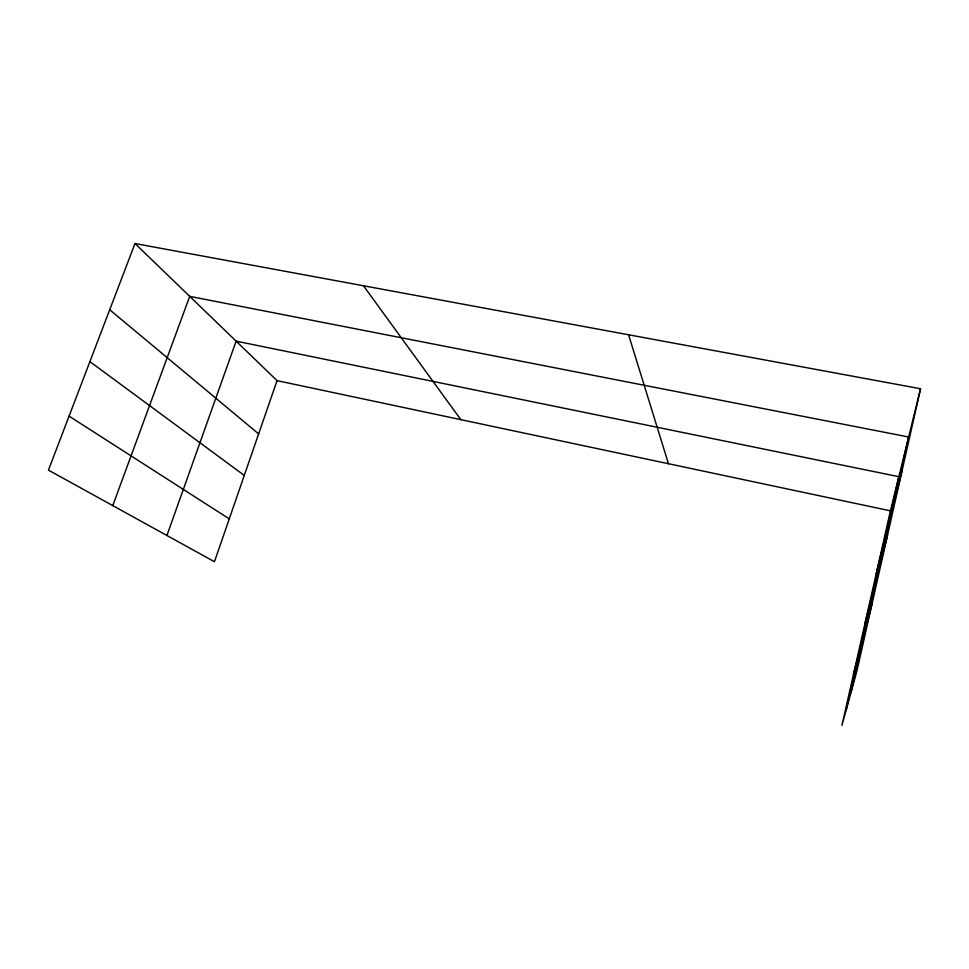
<?xml version="1.0" encoding="UTF-8"?>
<svg xmlns="http://www.w3.org/2000/svg" width="969" height="969" viewBox="0 0 969 969"><rect width="100%" height="100%" fill="white"/><g stroke="black" fill="none" stroke-linecap="round" stroke-linejoin="round"><path stroke-width="1.45" d="M920.55 388.751L890.426 510.833L841.928 725.466L856.935 670.911L920.55 388.751L135.006 243.534L48.45 470.122L214.452 561.717L277.049 380.647L135.006 243.534M846.094 710.362L898.844 476.687L236.121 341.136L166.922 535.494M850.964 692.653L908.643 437.007L189.73 296.357L112.767 505.612M876.206 573.733L902.078 470.704M865.099 622.91L887.543 535.179M853.447 674.497L872.197 603.239M277.049 380.647L890.426 510.833M69.078 416.137L229.265 518.875M89.899 361.619L244.285 475.428M109.715 309.753L258.638 433.906M363.472 285.77L460.82 419.65M628.578 334.777L668.453 463.715"/></g></svg>
